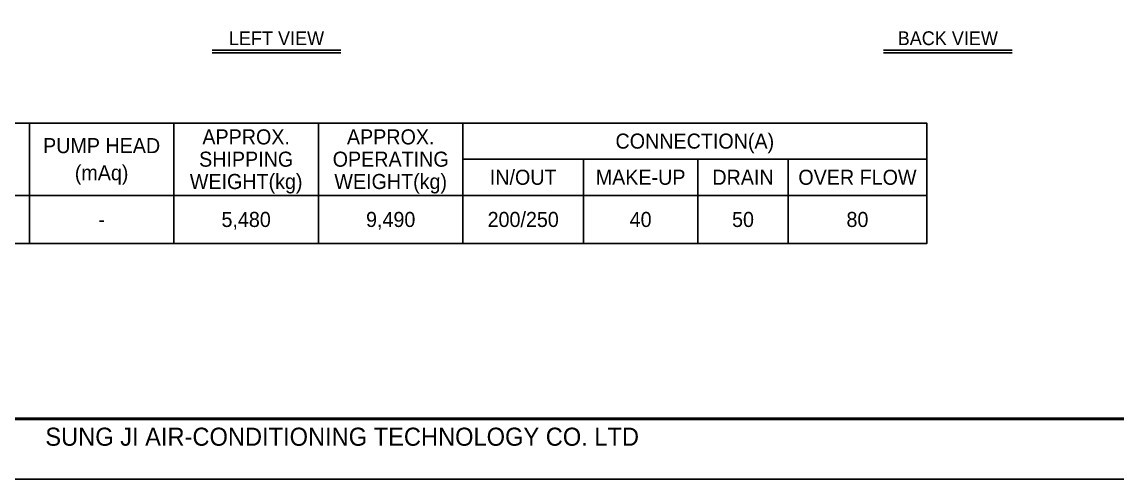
# Model space of a CAD drawing. Header units: millimetres. Extents: x 2913 to 35025, y 2470 to 25178.
# Drawn here: x 14043 to 27944, y 2470 to 8268 of the extents above; entities that cross this region are included whole.
import ezdxf
from ezdxf.enums import TextEntityAlignment as Align

# ---------------------------------------------------------------- set-up
doc = ezdxf.new("R2010")
doc.units = ezdxf.units.MM
for name, color, linetype in [('냉각탑_box', 1, 'Continuous'), ('냉각탑_form', 1, 'Continuous'), ('냉각탑_text', 3, 'Continuous')]:
    doc.layers.add(name, color=color, linetype=linetype)
doc.styles.add('돋움', font='Dotum.ttf')

# ---------------------------------------------------------------- blocks, each defined once
blk = doc.blocks.new('냉각탑form')
at = {"layer": 'Defpoints'}
blk.add_lwpolyline([(0, 297.07), (420.1, 297.07), (420.1, 0), (0, 0)], close=True, dxfattribs=at)
at = {"layer": '냉각탑_form', "const_width": 0.5}
blk.add_lwpolyline([(10, 287.07), (10, 10), (410.1, 10), (410.1, 287.07)], close=True, dxfattribs=at)
at = {"layer": '냉각탑_form', "style": '돋움'}
blk.add_text('SUNG JI AIR-CONDITIONING TECHNOLOGY CO. LTD', height=3.0007, dxfattribs=at).set_placement((149.5, 5.53))

msp = doc.modelspace()

# ---------------------------------------------------------------- linework, layer by layer
at = {"layer": '냉각탑_box'}
for p, q in [((16457.8, 7909.8), (18091.1, 7909.8)), ((16457.8, 7874.8), (18091.1, 7874.8)), ((24978.5, 7909.8), (26611.9, 7909.8)), ((24978.5, 7874.8), (26611.9, 7874.8)), ((14137.5, 6985.8), (14137.5, 5457)), ((15972.1, 6985.8), (15972.1, 5457)), ((17806.6, 6985.8), (17806.6, 5457)), ((19641.2, 6985.8), (19641.2, 5457)), ((19641.2, 6527.2), (25527.1, 6527.2)), ((21170, 6527.2), (21170, 5457)), ((22622.3, 6527.2), (22622.3, 5457)), ((23768.9, 6527.2), (23768.9, 5457)), ((9092.5, 6068.5), (25527.1, 6068.5))]:
    msp.add_line(p, q, dxfattribs=at)
msp.add_lwpolyline([(9092.5, 6985.8), (25527.1, 6985.8), (25527.1, 5457), (9092.5, 5457)], close=True, dxfattribs=at)

# ---------------------------------------------------------------- block references
at = {"layer": '냉각탑_form', "xscale": 76.44, "yscale": 76.44, "zscale": 76.44}
msp.add_blockref('냉각탑form', (2912.6, 2470.1), dxfattribs=at)

# ---------------------------------------------------------------- texts
at = {"layer": '냉각탑_text', "style": '돋움'}
for s, height, p in [('LEFT VIEW', 175, (17274.4, 8061.4)), ('BACK VIEW', 175, (25795.2, 8061.4)), ('APPROX.', 191.1, (16889.3, 6810)), ('APPROX.', 191.1, (18723.9, 6810)), ('CONNECTION(A)', 191.1, (22584.1, 6756.5)), ('PUMP HEAD', 191.1, (15054.8, 6699.2)), ('SHIPPING', 191.1, (16889.3, 6527.2)), ('OPERATING', 191.1, (18723.9, 6527.2)), ('(mAq)', 191.1, (15054.8, 6355.2)), ('IN/OUT', 191.1, (20405.6, 6297.9)), ('OVER FLOW', 191.1, (24648, 6297.9)), ('WEIGHT(kg)', 191.1, (16889.3, 6244.4)), ('WEIGHT(kg)', 191.1, (18723.9, 6244.4)), ('MAKE-UP', 191.1, (21896.2, 6297.9)), ('DRAIN', 191.1, (23195.6, 6297.9)), ('5,480', 191.1, (16889.3, 5762.8)), ('9,490', 191.1, (18723.9, 5762.8)), ('200/250', 191.1, (20405.6, 5762.8)), ('40', 191.1, (21896.2, 5762.8)), ('50', 191.1, (23195.6, 5762.8)), ('80', 191.1, (24648, 5762.8)), ('-', 191.1, (15054.8, 5762.8))]:
    msp.add_text(s, height=height, dxfattribs=at).set_placement(p, align=Align.MIDDLE_CENTER)

doc.saveas('drawing.dxf')
